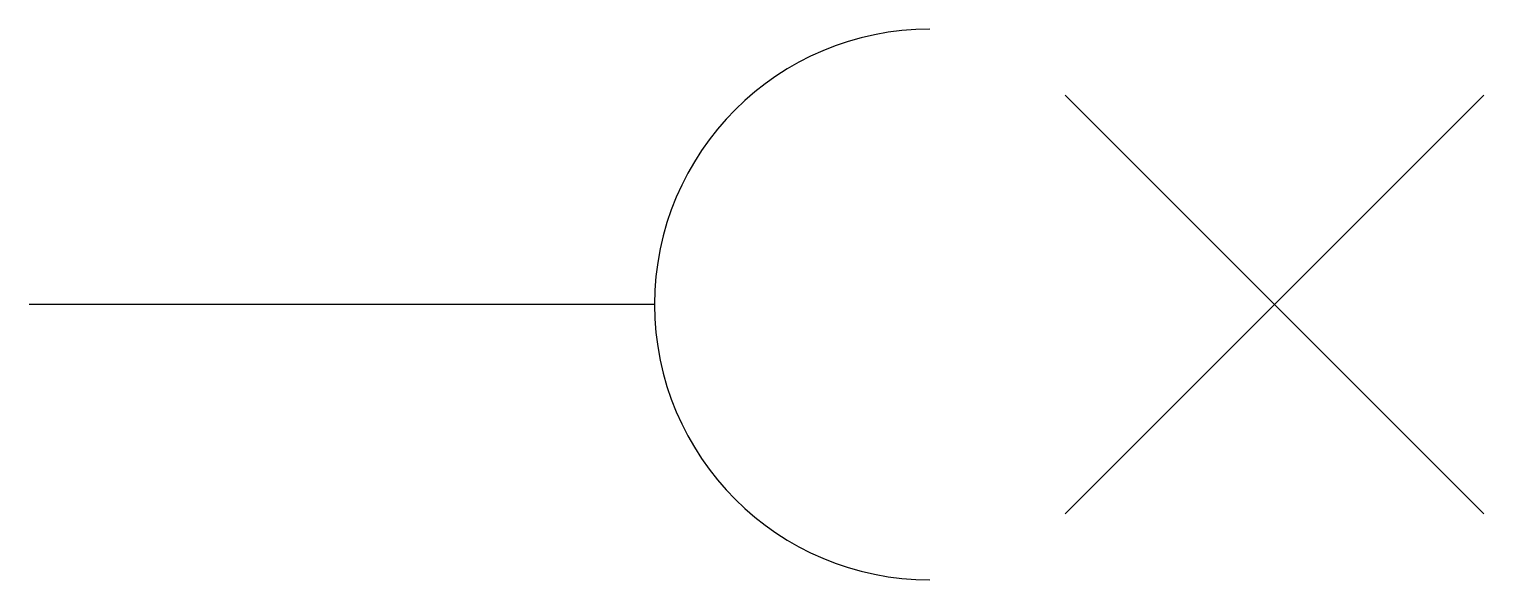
# Model space of a CAD drawing. Extents: x 0 to 4.95, y -0.94 to 0.94.
import ezdxf

# ---------------------------------------------------------------- set-up
doc = ezdxf.new("R2010")
doc.units = 0
doc.layers.get('0').update_dxf_attribs({"lineweight": 25})

msp = doc.modelspace()

# ---------------------------------------------------------------- linework, layer by layer
for p, q in [((3.527, -0.7126), (4.9521, 0.7126)), ((4.9521, -0.7126), (3.527, 0.7126)), ((2.1291, 0), (0, 0))]:
    msp.add_line(p, q)
msp.add_arc((3.0666, 0), 0.9375, 90, 270)

doc.saveas('drawing.dxf')
